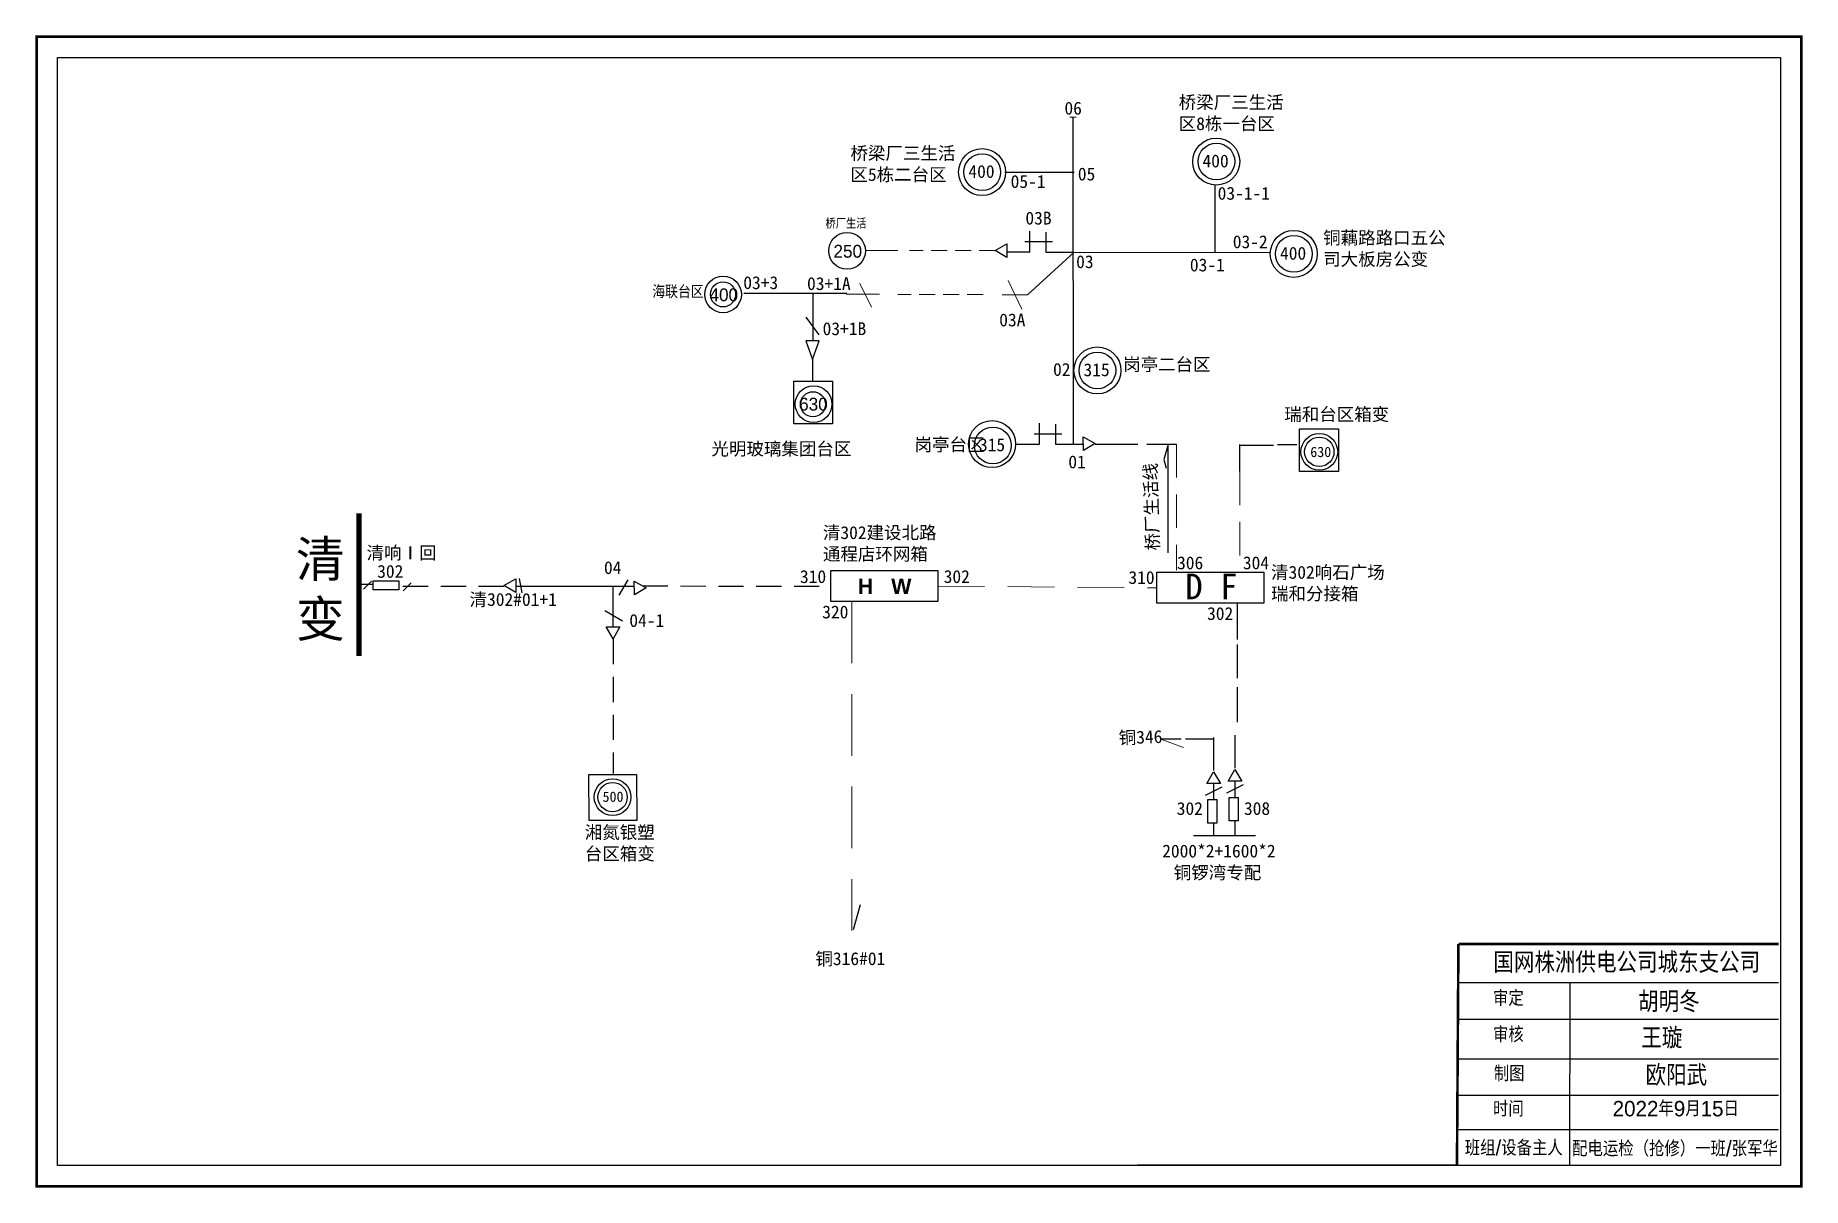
# Model space of a CAD drawing. Extents: x 371 to 716, y -1 to 224.
import ezdxf

# ---------------------------------------------------------------- set-up
doc = ezdxf.new("R2010")
doc.units = 0
doc.header["$LTSCALE"] = 0.774411
doc.linetypes.add('DASHED2', pattern=[9.525, 6.35, -3.175])
doc.layers.get('0').update_dxf_attribs({"linetype": 'CONTINUOUS'})
doc.styles.add('hztxt_txtstyle_0.00_0_0', font='', dxfattribs={"bigfont": 'hztxt.shx'})
doc.styles.add('hztxt_txtstyle_2.50_0_0', font='', dxfattribs={"height": 2.5, "bigfont": 'hztxt.shx'})
doc.styles.add('hztxt_txtstyle_200.00_0_0200', font='', dxfattribs={"height": 200, "bigfont": 'hztxt.shx'})
doc.styles.add('hztxt_txtstyle_3.00_0_0', font='', dxfattribs={"height": 3, "bigfont": 'hztxt.shx'})
doc.styles.add('hztxt_txtstyle_300.00_0_0300', font='', dxfattribs={"height": 300, "bigfont": 'hztxt.shx'})
doc.styles.add('hztxt_txtstyle_4.00_0_0', font='', dxfattribs={"height": 4, "bigfont": 'hztxt.shx'})
doc.styles.add('SimSun_txtstyle_2.50_0_0', font='simsun.ttc', dxfattribs={"height": 2.5})
doc.styles.get("Standard").update_dxf_attribs({"font": '', "height": 2.5})
doc.styles.add('字体', font='', dxfattribs={"height": 2.5})
doc.styles.add('宋体_txtstyle_2.50_0_0', font='', dxfattribs={"height": 2.5})
doc.styles.add('宋体_txtstyle_3.00_0_0', font='', dxfattribs={"height": 3})
doc.styles.add('楷体_GB2312_txtstyle_2.50_0_0', font='', dxfattribs={"height": 2.5})
doc.styles.add('楷体_GB2312_txtstyle_5.00_0_0', font='', dxfattribs={"height": 5})
doc.styles.get('hztxt_txtstyle_0.00_0_0').set_extended_font_data('hztxt')
doc.styles.get('hztxt_txtstyle_2.50_0_0').set_extended_font_data('hztxt')
doc.styles.get('hztxt_txtstyle_200.00_0_0200').set_extended_font_data('hztxt')
doc.styles.get('hztxt_txtstyle_3.00_0_0').set_extended_font_data('hztxt')
doc.styles.get('hztxt_txtstyle_300.00_0_0300').set_extended_font_data('hztxt')
doc.styles.get('hztxt_txtstyle_4.00_0_0').set_extended_font_data('hztxt')
doc.styles.get('Standard').set_extended_font_data('SimSun')
doc.styles.get('字体').set_extended_font_data('楷体_GB2312')
doc.styles.get('宋体_txtstyle_2.50_0_0').set_extended_font_data('宋体')
doc.styles.get('宋体_txtstyle_3.00_0_0').set_extended_font_data('宋体')
doc.styles.get('楷体_GB2312_txtstyle_2.50_0_0').set_extended_font_data('楷体_GB2312')
doc.styles.get('楷体_GB2312_txtstyle_5.00_0_0').set_extended_font_data('楷体_GB2312')

msp = doc.modelspace()

# ---------------------------------------------------------------- linework, layer by layer
at = {"color": 7, "linetype": 'Continuous', "lineweight": 0, "ltscale": 0.211497}
msp.add_line((572.86, 207.63), (574.08, 207.63), dxfattribs=at)
at = {"color": 7, "linetype": 'Continuous'}
for p, q in [((573.52, 143.95), (573.47, 207.6)), ((565.86, 145.94), (571.26, 145.94)), ((566.9, 143.87), (566.9, 148.02)), ((570.12, 143.87), (570.12, 147.81)), ((566.8, 143.87), (562.44, 143.87)), ((575.5, 143.87), (570.12, 143.87)), ((577.79, 143.95), (586.07, 143.95)), ((587.83, 143.95), (593.6, 143.95)), ((592.01, 143.87), (591.17, 140.95)), ((592.01, 122.75), (592.01, 143.87)), ((605.95, 138.59), (605.95, 143.85)), ((606.02, 143.75), (612.54, 143.75)), ((613.31, 143.85), (617.07, 143.85)), ((591.17, 140.95), (591.59, 139.27)), ((466.11, 114.98), (465.59, 117.79)), ((484.96, 114.52), (486.76, 117.51)), ((464.86, 116.27), (487.92, 116.27)), ((483.82, 108.33), (483.82, 116.21)), ((482.18, 111.56), (485.62, 109.5)), ((605.43, 112.91), (605.43, 105.9)), ((605.43, 104.93), (605.43, 98.32)), ((605.43, 96.57), (605.43, 89.76)), ((594.5, 86.48), (590.57, 86.48)), ((600.84, 86.48), (595.38, 86.48)), ((600.84, 86.78), (600.84, 80.37)), ((604.99, 87.22), (604.99, 80.8)), ((602.44, 77.11), (599.24, 75.52)), ((600.84, 77.8), (600.84, 74.8)), ((606.59, 77.55), (603.39, 75.95)), ((604.99, 78.23), (604.99, 75.24)), ((600.84, 70.11), (600.84, 67.71)), ((604.99, 70.55), (605.02, 67.69)), ((596.93, 67.69), (609.03, 67.69)), ((530.66, 49.39), (532.02, 54.25))]:
    msp.add_line(p, q, dxfattribs=at)
at = {"linetype": 'Continuous'}
for p, q in [((573.65, 196.88), (560.13, 196.88)), ((601.14, 181.32), (601.14, 194.42)), ((564.08, 183.4), (569.47, 183.4)), ((565.02, 181.29), (565.02, 185.44)), ((568.24, 181.29), (568.24, 185.23)), ((565.07, 181.31), (560.71, 181.31)), ((573.62, 181.29), (568.24, 181.29)), ((611.9, 181.29), (573.17, 181.22)), ((529.34, 173.27), (509.32, 173.27)), ((522.74, 173.26), (522.73, 166.1)), ((523.98, 165.2), (521.47, 168.66)), ((522.74, 166.06), (522.74, 164.01)), ((523.94, 164.06), (521.38, 164.06)), ((521.38, 164.06), (522.66, 160.44)), ((522.66, 160.44), (523.94, 164.06)), ((435.13, 115.69), (436.72, 117.27)), ((437.03, 116.58), (434.33, 116.58)), ((442.88, 115.36), (444.46, 116.94)), ((648.61, 39.06), (710.98, 39.06)), ((670.26, 39.05), (670.21, 3.59)), ((648.61, 31.95), (710.98, 31.95)), ((648.61, 24.2), (710.98, 24.2)), ((648.61, 17.1), (710.98, 17.1)), ((648.57, 10.42), (710.93, 10.42)), ((585.99, 3.56), (648.36, 3.56))]:
    msp.add_line(p, q, dxfattribs=at)
at = {"color": 7, "linetype": 'Continuous', "lineweight": 0, "ltscale": 0.422784}
msp.add_line((539.3, 181.66), (533, 181.66), dxfattribs=at)
at = {"linetype": 'DASHED2', "lineweight": 0, "ltscale": 0.634204}
for p, q in [((558.29, 181.64), (541.61, 181.64)), ((555.96, 173.11), (539.28, 173.11))]:
    msp.add_line(p, q, dxfattribs=at)
at = {"linetype": 'Continuous', "lineweight": 0, "ltscale": 2.219207}
for p, q in [((573.62, 181.29), (564.59, 173.01)), ((560.79, 175.8), (563.48, 170.22)), ((564.59, 173.01), (559.67, 173.01))]:
    msp.add_line(p, q, dxfattribs=at)
at = {"linetype": 'Continuous', "lineweight": 0, "ltscale": 1.761678}
for p, q in [((535.73, 173.18), (529.22, 173.18)), ((531.87, 175.23), (534.16, 170.65))]:
    msp.add_line(p, q, dxfattribs=at)
at = {"linetype": 'DASHED2'}
msp.add_line((522.73, 156.22), (522.73, 160.47), dxfattribs=at)
at = {"color": 7, "linetype": 'DASHED2', "lineweight": 0, "ltscale": 1.328931}
for p, q in [((593.6, 143.95), (593.6, 119.39)), ((605.95, 138.59), (605.95, 119.39))]:
    msp.add_line(p, q, dxfattribs=at)
at = {"color": 7, "linetype": 'DASHED2'}
for p, q in [((462.52, 116.2), (441.72, 116.2)), ((489.57, 116.31), (526.23, 116.28)), ((483.84, 105.98), (483.84, 79.75))]:
    msp.add_line(p, q, dxfattribs=at)
at = {"color": 7, "linetype": 'DASHED2', "lineweight": 0, "ltscale": 1.846657}
msp.add_line((547.11, 116.28), (589.78, 115.95), dxfattribs=at)
at = {"color": 7, "linetype": 'DASHED2', "lineweight": 0, "ltscale": 2.443226}
msp.add_line((530.31, 113.26), (530.31, 49.17), dxfattribs=at)
at = {"color": 7, "linetype": 'Continuous', "lineweight": 0, "ltscale": 0.482811}
msp.add_line((590.57, 86.48), (595.01, 84.84), dxfattribs=at)
at = {"linetype": 'Continuous', "const_width": 0.5}
msp.add_lwpolyline([(371.44, 223.32), (715.42, 223.32), (715.42, -0.65), (371.44, -0.65)], close=True, dxfattribs=at)
at = {"linetype": 'Continuous'}
for points in [[(375.49, 219.27), (711.37, 219.27), (711.37, 3.4), (375.49, 3.4)], [(442.03, 115.57), (437.02, 115.57), (437.02, 117.34), (442.03, 117.34)]]:
    msp.add_lwpolyline(points, close=True, dxfattribs=at)
for points in [[(558.27, 181.65), (560.57, 182.97), (560.57, 180.32)], [(575.47, 142.68), (575.42, 145.34), (577.75, 144.05)], [(462.54, 116.38), (464.85, 117.71), (464.85, 115.05)], [(487.96, 114.56), (487.92, 117.22), (490.24, 115.93)], [(483.8, 106.02), (482.47, 108.33), (485.13, 108.33)], [(600.86, 80.13), (602.19, 77.83), (599.53, 77.83)], [(605.01, 80.57), (606.34, 78.27), (603.68, 78.27)]]:
    msp.add_lwpolyline(points, close=True)
at = {"color": 0, "linetype": 'Continuous'}
msp.add_lwpolyline([(519.06, 147.88), (519.06, 156.23), (526.55, 156.23), (526.55, 147.88)], close=True, dxfattribs=at)
at = {"color": 7, "linetype": 'Continuous'}
for points in [[(617.57, 146.91), (625.17, 146.91), (625.17, 138.59), (617.57, 138.59)], [(526.23, 119.3), (547.11, 119.3), (547.11, 113.26), (526.23, 113.26)], [(589.78, 118.97), (610.66, 118.97), (610.66, 112.93), (589.78, 112.93)], [(479.09, 79.58), (488.39, 79.58), (488.43, 70.63), (479.12, 70.63)], [(599.75, 74.69), (601.5, 74.69), (601.5, 70.11), (599.75, 70.11)], [(603.9, 75.13), (605.65, 75.13), (605.65, 70.55), (603.9, 70.55)]]:
    msp.add_lwpolyline(points, close=True, dxfattribs=at)
at = {"linetype": 'Continuous'}
for points, const_width in [([(434.29, 102.69), (434.28, 130.47)], 1), ([(648.57, 46.56), (648.29, 3.59)], 0.5), ([(648.61, 46.56), (710.98, 46.56)], 0.5)]:
    msp.add_lwpolyline(points, dxfattribs=dict(at, const_width=const_width))
for centre, radius in [((601.37, 198.97), 4.58), ((555.73, 196.92), 4.58), ((555.76, 196.93), 3.58), ((601.4, 198.98), 3.58), ((529.41, 181.59), 3.58), ((616.47, 180.99), 4.58), ((616.5, 181), 3.58), ((505.24, 173.11), 3.58), ((505.24, 173.11), 2.45), ((578.2, 158.3), 4.58), ((578.2, 158.3), 3.58), ((522.76, 151.7), 2.45), ((557.83, 143.69), 3.58), ((621.46, 142.44), 3.58), ((621.46, 142.44), 2.86), ((483.71, 75.17), 3.58), ((483.71, 75.17), 2.86)]:
    msp.add_circle(centre, radius, dxfattribs=at)
at = {"color": 0, "linetype": 'Continuous'}
msp.add_circle((522.89, 151.73), 3.58, dxfattribs=at)
at = {"color": 7, "linetype": 'Continuous'}
msp.add_circle((557.68, 143.95), 4.58, dxfattribs=at)

# ---------------------------------------------------------------- texts
at = {"linetype": 'Continuous', "char_height": 2.5, "attachment_point": 1}
for s, insert, width in [('06', (571.78, 210.63), 4.5243), ('05', (574.39, 197.81), 4.5243), ('05-1', (561.29, 196.35), 4.5243), ('03-1-1', (601.64, 194.05), 4.5243), ('03-2', (604.59, 184.61), 4.5243), ('03', (574.06, 180.72), 4.5243), ('03-1', (596.23, 180.09), 4.5243), ('02', (569.56, 159.74), 4.5243), ('01', (572.54, 141.73), 4.5243), ('04', (482.03, 121.13), 4.5243), ('306', (593.73, 122.06), 4.5243), ('304', (606.56, 122.06), 4.5243), ('302', (437.82, 120.4), 4.5243), ('310', (520.23, 119.38), 4.5243), ('302', (548.24, 119.39), 4.5243), ('310', (584.25, 119.2), 4.5243), ('清302#01+1', (455.83, 114.93), 33.6061), ('04-1', (486.97, 110.83), 4.5243), ('320', (524.57, 112.49), 4.5243), ('302', (599.58, 112.18), 4.5243), ('302', (593.67, 74.21), 4.5243), ('308', (606.77, 74.21), 4.5243), ('2000*2+1600*2', (590.83, 65.92), 4.5243)]:
    msp.add_mtext(s, dxfattribs=dict(at, insert=insert, width=width))
at = {"attachment_point": 1}
for s, insert, char_height, width, style in [('{\\fSimSun|b0|i0|c134|p2;桥梁厂三生活区8栋一台区}', (594.05, 211.78), 2.5, 23.4568, '字体'), ('{\\fSimSun|b0|i0|c134|p2;桥梁厂三生活区5栋二台区}', (530.07, 201.87), 2.5, 23.4568, '字体'), ('{\\fSimSun|b0|i0|c134|p2;铜藕路路口五公司大板房公变}', (622.21, 185.39), 2.5, 25.5677, '字体'), ('岗亭二台区', (583.22, 160.72), 2.5, 21.0853, '字体'), ('瑞和台区箱变', (614.62, 151), 2.5, 35.3575, '字体'), ('岗亭台区', (542.57, 145.1), 2.5, 16.116, '字体'), ('{\\fSimSun|b0|i0|c134|p2;清}302{\\fSimSun|b0|i0|c134|p2;建设北路通程店环网箱}', (524.7, 127.95), 2.5, 25.4802, '楷体_GB2312_txtstyle_2.50_0_0'), ('{\\fSimSun|b0|i0|c134|p2;清}302{\\fSimSun|b0|i0|c134|p2;响石广场瑞和分接箱}', (612.05, 120.22), 2.5, 23.3697, '楷体_GB2312_txtstyle_2.50_0_0'), ('{\\fArial|b1|i0|c0|p32;\\H1.2x;H   W}', (531.49, 117.74), 2.5, 39.0477, '字体'), ('D F', (595.33, 118.71), 5, 39.0477, '楷体_GB2312_txtstyle_5.00_0_0'), ('湘氮银塑台区箱变', (478.29, 69.57), 2.5, 16.116, '字体'), ('铜锣湾专配', (593.09, 61.72), 2.5, 24.8622, '宋体_txtstyle_2.50_0_0'), (' {\\fSimSun|b0|i0|c134|p2;铜}316#01', (521.54, 44.95), 2.5, 31.6398, '楷体_GB2312_txtstyle_2.50_0_0')]:
    msp.add_mtext(s, dxfattribs=dict(at, insert=insert, char_height=char_height, width=width, style=style))
for s, insert, char_height, width in [('400', (598.69, 200.35), 2.5, 4.8377), ('400', (553.06, 198.3), 2.5, 4.8377), ('400', (613.8, 182.37), 2.5, 4.8377), ('315', (575.49, 159.67), 2.5, 4.8377), ('315', (555.12, 145.06), 2.5, 4.8377), ('630', (619.7, 143.42), 2, 3.8702), ('500', (481.75, 76.26), 2, 3.8702)]:
    msp.add_mtext(s, dxfattribs=dict(at, insert=insert, char_height=char_height, width=width))
at = {"color": 7, "linetype": 'Continuous', "lineweight": 0, "ltscale": 0.362469, "insert": (525.21, 187.92), "char_height": 2, "attachment_point": 1, "style": 'hztxt_txtstyle_200.00_0_0200'}
msp.add_mtext('桥厂生活', dxfattribs=at)
at = {"linetype": 'Continuous', "attachment_point": 1}
for s, insert, char_height, width, style in [('03B', (564.17, 189.22), 2.5, 4.5243, 'SimSun_txtstyle_2.50_0_0'), ('250', (526.76, 182.76), 2.5, 5.6554, 'hztxt_txtstyle_2.50_0_0'), ('海联台区', (491.46, 174.86), 2.5, 17.2554, 'hztxt_txtstyle_0.00_0_0'), ('400', (502.59, 174.28), 2.5, 5.6554, 'hztxt_txtstyle_0.00_0_0'), ('03A', (559.07, 169.38), 2.5, 4.5243, 'SimSun_txtstyle_2.50_0_0'), ('630', (520.06, 152.98), 2.5, 5.6554, 'hztxt_txtstyle_0.00_0_0'), ('{\\fSimSun|b0|i0|c134|p2;光明玻璃集团台区}', (502.97, 144.28), 2.5, 28.7822, 'hztxt_txtstyle_0.00_0_0'), ('清 变', (421.98, 125.06), 7, 4.7188, '字体'), ('国网株洲供电公司城东支公司', (655.39, 44.94), 4, 82.0179, 'hztxt_txtstyle_4.00_0_0'), ('审定', (655.31, 37.5), 3, 23.4615, 'hztxt_txtstyle_0.00_0_0'), ('胡明冬', (683.6, 37.3), 4, 23.4615, 'hztxt_txtstyle_4.00_0_0'), ('审核', (655.31, 30.43), 3, 23.4615, 'hztxt_txtstyle_0.00_0_0'), ('王璇', (684.22, 30.23), 4, 33.0539, 'hztxt_txtstyle_4.00_0_0'), ('制图', (655.47, 22.81), 3, 23.4615, 'hztxt_txtstyle_0.00_0_0'), ('欧阳武', (685.05, 22.97), 4, 23.4615, 'hztxt_txtstyle_4.00_0_0'), ('时间', (655.31, 15.93), 3, 23.4615, 'hztxt_txtstyle_0.00_0_0')]:
    msp.add_mtext(s, dxfattribs=dict(at, insert=insert, char_height=char_height, width=width, style=style))
at = {"linetype": 'Continuous', "char_height": 2.5, "width": 5.4797, "attachment_point": 1, "rotation": 359.9976, "style": '宋体_txtstyle_2.50_0_0'}
for s, insert in [('03+3', (509.18, 176.64)), ('03+1A', (521.61, 176.46))]:
    msp.add_mtext(s, dxfattribs=dict(at, insert=insert))
at = {"linetype": 'Continuous', "lineweight": 0, "ltscale": 1.398477, "insert": (524.64, 167.67), "char_height": 2.5, "attachment_point": 1, "style": '宋体_txtstyle_3.00_0_0'}
msp.add_mtext('03+1B', dxfattribs=at)
at = {"char_height": 2.5, "width": 35.3575, "attachment_point": 1, "style": '字体'}
for s, insert, rotation in [('桥厂生活线', (587.75, 123.18), 91.711), ('铜346', (582.32, 87.98), 1.711)]:
    msp.add_mtext(s, dxfattribs=dict(at, insert=insert, rotation=rotation))
at = {"color": 7, "linetype": 'Continuous', "insert": (435.76, 124.02), "char_height": 2.5, "width": 14.8021, "attachment_point": 1}
msp.add_mtext('清响Ⅰ回', dxfattribs=at)
at = {"color": 7, "linetype": 'Continuous', "lineweight": 0, "ltscale": 0.967672, "insert": (678.63, 15.99), "char_height": 3, "attachment_point": 1, "style": 'hztxt_txtstyle_3.00_0_0'}
msp.add_mtext('2022年9月15日', dxfattribs=at)
at = {"color": 7, "linetype": 'Continuous', "lineweight": 0, "ltscale": 0.426761, "insert": (649.8, 8.34), "char_height": 3, "attachment_point": 1, "style": 'hztxt_txtstyle_300.00_0_0300'}
msp.add_mtext('班组/设备主人', dxfattribs=at)
at = {"color": 7, "linetype": 'Continuous', "lineweight": 0, "ltscale": 1.975744, "insert": (670.72, 8.19), "char_height": 3, "attachment_point": 1, "style": 'hztxt_txtstyle_300.00_0_0300'}
msp.add_mtext('配电运检（抢修）一班/张军华', dxfattribs=at)

doc.saveas('drawing.dxf')
